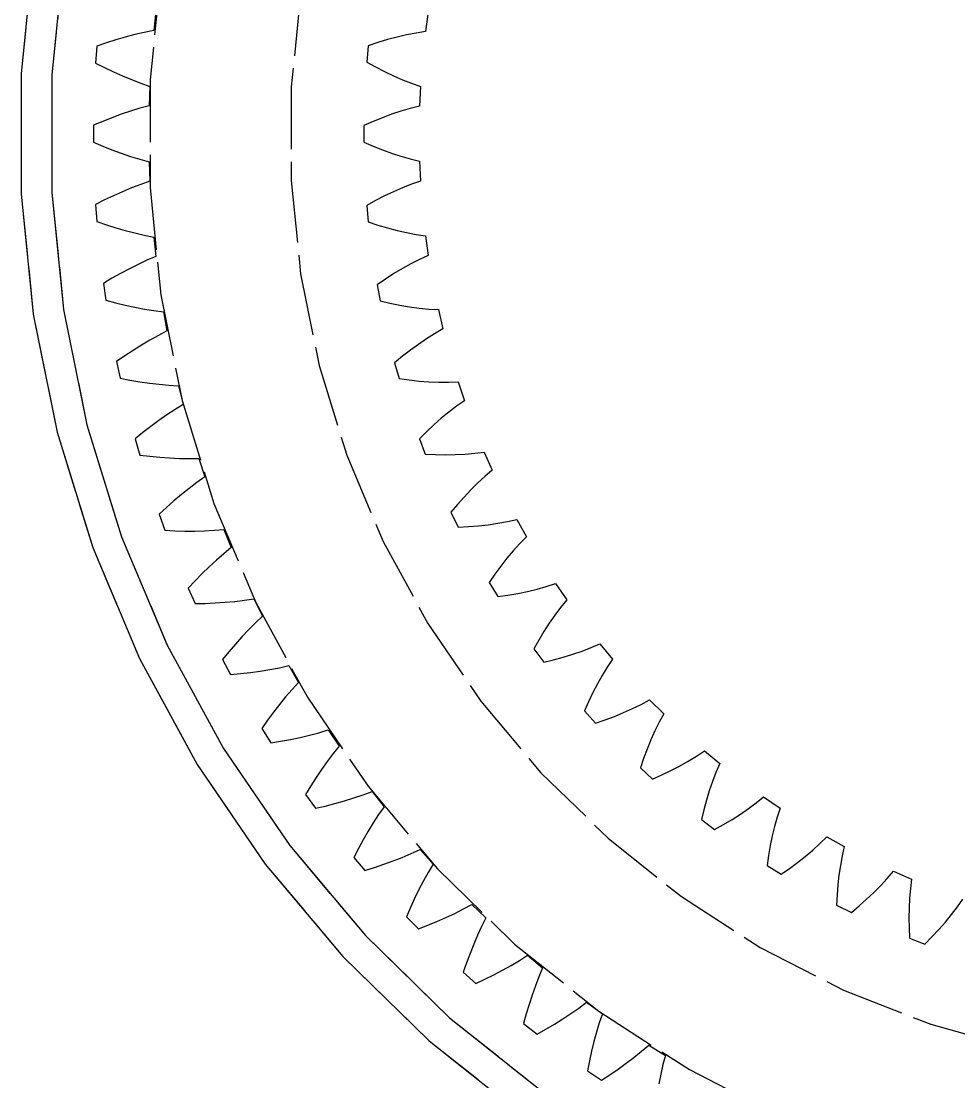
# Model space of a CAD drawing. Header units: millimetres. Extents: x -31 to 125, y -47 to 96.
# Drawn here: x -24.59 to -5.52, y -19.3 to 2.29 of the extents above; entities that cross this region are included whole.
import ezdxf

# ---------------------------------------------------------------- set-up
doc = ezdxf.new("R2010")
doc.units = ezdxf.units.MM
doc.linetypes.add('DASHED', pattern=[1.524, 1.27, -0.254])
doc.layers.add('HIDDEN', color=8, linetype='DASHED')
doc.layers.add('VISIBLE', color=7, linetype='CONTINUOUS')

msp = doc.modelspace()

# ---------------------------------------------------------------- linework, layer by layer
at = {"layer": 'HIDDEN'}
for points in [[(-5.47958, 24.0076), (-7.84273, 23.34271), (-10.12794, 22.44583), (-12.3125, 21.32588), (-14.37469, 19.99397), (-16.29401, 18.46336), (-18.0514, 16.74925), (-19.62939, 14.86868), (-21.01229, 12.84034), (-22.18636, 10.68439), (-23.13993, 8.42225), (-23.86353, 6.0764), (-24.34996, 3.67017), (-24.59439, 1.22745), (-24.59439, -1.22745), (-24.34996, -3.67017), (-23.86353, -6.0764), (-23.13993, -8.42225), (-22.18636, -10.68439), (-21.01229, -12.84034), (-19.62939, -14.86868), (-18.0514, -16.74925), (-16.29401, -18.46336), (-14.37469, -19.99397)], [(-5.3405, 23.39827), (-7.64368, 22.75026), (-9.87089, 21.87614), (-12, 20.78461), (-14.00985, 19.48651), (-15.88046, 17.99475), (-17.59324, 16.32415), (-19.13118, 14.49131), (-20.47898, 12.51444), (-21.62325, 10.41321), (-22.55262, 8.20848), (-23.25785, 5.92218), (-23.73194, 3.57701), (-23.97017, 1.1963), (-23.97017, -1.1963), (-23.73194, -3.57701), (-23.25785, -5.92218), (-22.55262, -8.20848), (-21.62325, -10.41321), (-20.47898, -12.51444), (-19.13118, -14.49131), (-17.59324, -16.32415), (-15.88046, -17.99475), (-14.00985, -19.48651)], [(-21.75428, 3.27893), (-21.97265, 1.09661), (-21.97265, -1.09661), (-21.75428, -3.27893), (-21.3197, -5.42866), (-20.67324, -7.52444), (-19.82132, -9.54544), (-18.7724, -11.47157), (-17.53692, -13.2837), (-16.12714, -14.9638), (-14.55709, -16.49519), (-12.84236, -17.86264), (-11, -19.05256), (-9.04832, -20.05313)], [(-21.75428, 3.27893), (-21.97265, 1.09661), (-21.97265, -1.09661), (-21.75428, -3.27893), (-21.3197, -5.42866), (-20.67324, -7.52444), (-19.82132, -9.54544), (-18.7724, -11.47157), (-17.53692, -13.2837), (-16.12714, -14.9638), (-14.55709, -16.49519), (-12.84236, -17.86264), (-11, -19.05256), (-9.04832, -20.05313)], [(-18.91139, 2.85043), (-19.10123, 0.9533), (-19.10123, -0.9533), (-18.91139, -2.85043), (-18.5336, -4.71924), (-17.97162, -6.54114), (-17.23103, -8.29803), (-16.31919, -9.97245), (-15.24516, -11.54776), (-14.01962, -13.0083), (-12.65474, -14.33957), (-11.1641, -15.52831), (-9.5625, -16.56274), (-7.86587, -17.43255), (-6.09106, -18.12911), (-4.25571, -18.6455)], [(-18.91139, 2.85043), (-19.10123, 0.9533), (-19.10123, -0.9533), (-18.91139, -2.85043), (-18.5336, -4.71924), (-17.97162, -6.54114), (-17.23103, -8.29803), (-16.31919, -9.97245), (-15.24516, -11.54776), (-14.01962, -13.0083), (-12.65474, -14.33957), (-11.1641, -15.52831), (-9.5625, -16.56274), (-7.86587, -17.43255), (-6.09106, -18.12911), (-4.25571, -18.6455)], [(-21.85791, 2.49631), (-21.89928, 2.10275)], [(-21.85791, 2.49631), (-21.89928, 2.10275)], [(-16.31259, 2.47982), (-16.3685, 2.07899)], [(-16.31259, 2.47982), (-16.3685, 2.07899)], [(-22.47647, 1.96847), (-22.66946, 1.91261)], [(-22.47647, 1.96847), (-22.66946, 1.91261)], [(-22.28372, 2.01897), (-22.47647, 1.96847)], [(-22.28372, 2.01897), (-22.47647, 1.96847)], [(-22.0913, 2.06386), (-22.28372, 2.01897)], [(-22.0913, 2.06386), (-22.28372, 2.01897)], [(-21.89928, 2.10275), (-22.0913, 2.06386)], [(-21.89928, 2.10275), (-22.0913, 2.06386)], [(-16.94859, 1.96827), (-17.1432, 1.91656)], [(-16.94859, 1.96827), (-17.1432, 1.91656)], [(-16.75451, 2.01294), (-16.94859, 1.96827)], [(-16.75451, 2.01294), (-16.94859, 1.96827)], [(-16.56109, 2.05009), (-16.75451, 2.01294)], [(-16.56109, 2.05009), (-16.75451, 2.01294)], [(-16.3685, 2.07899), (-16.56109, 2.05009)], [(-16.3685, 2.07899), (-16.56109, 2.05009)], [(-23.05595, 1.78571), (-23.08009, 1.44044)], [(-23.05595, 1.78571), (-23.08009, 1.44044)], [(-22.86264, 1.85163), (-23.05595, 1.78571)], [(-22.86264, 1.85163), (-23.05595, 1.78571)], [(-22.66946, 1.91261), (-22.86264, 1.85163)], [(-22.66946, 1.91261), (-22.86264, 1.85163)], [(-17.53352, 1.79343), (-17.56452, 1.45888)], [(-17.53352, 1.79343), (-17.56452, 1.45888)], [(-17.33821, 1.85819), (-17.53352, 1.79343)], [(-17.33821, 1.85819), (-17.53352, 1.79343)], [(-17.1432, 1.91656), (-17.33821, 1.85819)], [(-17.1432, 1.91656), (-17.33821, 1.85819)], [(-23.08009, 1.44044), (-22.89784, 1.34825)], [(-23.08009, 1.44044), (-22.89784, 1.34825)], [(-22.89784, 1.34825), (-22.71503, 1.26098)], [(-22.89784, 1.34825), (-22.71503, 1.26098)], [(-17.56452, 1.45888), (-17.38444, 1.35934)], [(-17.56452, 1.45888), (-17.38444, 1.35934)], [(-17.38444, 1.35934), (-17.20347, 1.26613)], [(-17.38444, 1.35934), (-17.20347, 1.26613)], [(-22.71503, 1.26098), (-22.53168, 1.17881)], [(-22.71503, 1.26098), (-22.53168, 1.17881)], [(-22.53168, 1.17881), (-22.34785, 1.10197)], [(-22.53168, 1.17881), (-22.34785, 1.10197)], [(-22.34785, 1.10197), (-22.16354, 1.03074)], [(-22.34785, 1.10197), (-22.16354, 1.03074)], [(-17.20347, 1.26613), (-17.02168, 1.17954)], [(-17.20347, 1.26613), (-17.02168, 1.17954)], [(-17.02168, 1.17954), (-16.83911, 1.09996)], [(-17.02168, 1.17954), (-16.83911, 1.09996)], [(-16.83911, 1.09996), (-16.65581, 1.02791)], [(-16.83911, 1.09996), (-16.65581, 1.02791)], [(-22.16354, 1.03074), (-21.9788, 0.9655)], [(-22.16354, 1.03074), (-21.9788, 0.9655)], [(-21.9788, 0.9655), (-21.99261, 0.57001)], [(-21.9788, 0.9655), (-21.99261, 0.57001)], [(-16.65581, 1.02791), (-16.47181, 0.96411)], [(-16.65581, 1.02791), (-16.47181, 0.96411)], [(-16.47181, 0.96411), (-16.4905, 0.55983)], [(-16.47181, 0.96411), (-16.4905, 0.55983)], [(-22.37028, 0.45962), (-22.55903, 0.39579)], [(-22.37028, 0.45962), (-22.55903, 0.39579)], [(-22.18146, 0.51782), (-22.37028, 0.45962)], [(-22.18146, 0.51782), (-22.37028, 0.45962)], [(-21.99261, 0.57001), (-22.18146, 0.51782)], [(-21.99261, 0.57001), (-22.18146, 0.51782)], [(-16.86877, 0.45845), (-17.0579, 0.39605)], [(-16.86877, 0.45845), (-17.0579, 0.39605)], [(-16.6796, 0.51328), (-16.86877, 0.45845)], [(-16.6796, 0.51328), (-16.86877, 0.45845)], [(-16.4905, 0.55983), (-16.6796, 0.51328)], [(-16.4905, 0.55983), (-16.6796, 0.51328)], [(-22.93611, 0.2523), (-23.12435, 0.17306)], [(-22.93611, 0.2523), (-23.12435, 0.17306)], [(-22.74766, 0.32661), (-22.93611, 0.2523)], [(-22.74766, 0.32661), (-22.93611, 0.2523)], [(-22.55903, 0.39579), (-22.74766, 0.32661)], [(-22.55903, 0.39579), (-22.74766, 0.32661)], [(-17.4357, 0.25049), (-17.6242, 0.16799)], [(-17.4357, 0.25049), (-17.6242, 0.16799)], [(-17.24691, 0.32661), (-17.4357, 0.25049)], [(-17.24691, 0.32661), (-17.4357, 0.25049)], [(-17.0579, 0.39605), (-17.24691, 0.32661)], [(-17.0579, 0.39605), (-17.24691, 0.32661)], [(-23.12435, 0.17306), (-23.12435, -0.17306)], [(-23.12435, 0.17306), (-23.12435, -0.17306)], [(-17.6242, 0.16799), (-17.6242, -0.16799)], [(-17.6242, 0.16799), (-17.6242, -0.16799)], [(-23.12435, -0.17306), (-22.93611, -0.2523)], [(-23.12435, -0.17306), (-22.93611, -0.2523)], [(-17.6242, -0.16799), (-17.4357, -0.25049)], [(-17.6242, -0.16799), (-17.4357, -0.25049)], [(-22.93611, -0.2523), (-22.74766, -0.32661)], [(-22.93611, -0.2523), (-22.74766, -0.32661)], [(-22.74766, -0.32661), (-22.55903, -0.39579)], [(-22.74766, -0.32661), (-22.55903, -0.39579)], [(-22.55903, -0.39579), (-22.37028, -0.45962)], [(-22.55903, -0.39579), (-22.37028, -0.45962)], [(-17.4357, -0.25049), (-17.24691, -0.32661)], [(-17.4357, -0.25049), (-17.24691, -0.32661)], [(-17.24691, -0.32661), (-17.0579, -0.39605)], [(-17.24691, -0.32661), (-17.0579, -0.39605)], [(-17.0579, -0.39605), (-16.86877, -0.45845)], [(-17.0579, -0.39605), (-16.86877, -0.45845)], [(-22.37028, -0.45962), (-22.18146, -0.51782)], [(-22.37028, -0.45962), (-22.18146, -0.51782)], [(-22.18146, -0.51782), (-21.99261, -0.57001)], [(-22.18146, -0.51782), (-21.99261, -0.57001)], [(-21.99261, -0.57001), (-21.9788, -0.9655)], [(-21.99261, -0.57001), (-21.9788, -0.9655)], [(-16.86877, -0.45845), (-16.6796, -0.51328)], [(-16.86877, -0.45845), (-16.6796, -0.51328)], [(-16.6796, -0.51328), (-16.4905, -0.55983)], [(-16.6796, -0.51328), (-16.4905, -0.55983)], [(-16.4905, -0.55983), (-16.47181, -0.96411)], [(-16.4905, -0.55983), (-16.47181, -0.96411)], [(-22.16354, -1.03074), (-22.34785, -1.10197)], [(-22.16354, -1.03074), (-22.34785, -1.10197)], [(-21.9788, -0.9655), (-22.16354, -1.03074)], [(-21.9788, -0.9655), (-22.16354, -1.03074)], [(-16.65581, -1.02791), (-16.83911, -1.09996)], [(-16.65581, -1.02791), (-16.83911, -1.09996)], [(-16.47181, -0.96411), (-16.65581, -1.02791)], [(-16.47181, -0.96411), (-16.65581, -1.02791)], [(-22.71503, -1.26098), (-22.89784, -1.34825)], [(-22.71503, -1.26098), (-22.89784, -1.34825)], [(-22.53168, -1.17881), (-22.71503, -1.26098)], [(-22.53168, -1.17881), (-22.71503, -1.26098)], [(-22.34785, -1.10197), (-22.53168, -1.17881)], [(-22.34785, -1.10197), (-22.53168, -1.17881)], [(-17.20347, -1.26613), (-17.38444, -1.35934)], [(-17.20347, -1.26613), (-17.38444, -1.35934)], [(-17.02168, -1.17954), (-17.20347, -1.26613)], [(-17.02168, -1.17954), (-17.20347, -1.26613)], [(-16.83911, -1.09996), (-17.02168, -1.17954)], [(-16.83911, -1.09996), (-17.02168, -1.17954)], [(-22.89784, -1.34825), (-23.08009, -1.44044)], [(-22.89784, -1.34825), (-23.08009, -1.44044)], [(-23.08009, -1.44044), (-23.05595, -1.78571)], [(-23.08009, -1.44044), (-23.05595, -1.78571)], [(-17.38444, -1.35934), (-17.56452, -1.45888)], [(-17.38444, -1.35934), (-17.56452, -1.45888)], [(-17.56452, -1.45888), (-17.53352, -1.79343)], [(-17.56452, -1.45888), (-17.53352, -1.79343)], [(-23.05595, -1.78571), (-22.86264, -1.85163)], [(-23.05595, -1.78571), (-22.86264, -1.85163)], [(-22.86264, -1.85163), (-22.66946, -1.91261)], [(-22.86264, -1.85163), (-22.66946, -1.91261)], [(-22.66946, -1.91261), (-22.47647, -1.96847)], [(-22.66946, -1.91261), (-22.47647, -1.96847)], [(-17.53352, -1.79343), (-17.33821, -1.85819)], [(-17.53352, -1.79343), (-17.33821, -1.85819)], [(-17.33821, -1.85819), (-17.1432, -1.91656)], [(-17.33821, -1.85819), (-17.1432, -1.91656)], [(-17.1432, -1.91656), (-16.94859, -1.96827)], [(-17.1432, -1.91656), (-16.94859, -1.96827)], [(-22.47647, -1.96847), (-22.28372, -2.01897)], [(-22.47647, -1.96847), (-22.28372, -2.01897)], [(-22.28372, -2.01897), (-22.0913, -2.06386)], [(-22.28372, -2.01897), (-22.0913, -2.06386)], [(-22.0913, -2.06386), (-21.89928, -2.10275)], [(-22.0913, -2.06386), (-21.89928, -2.10275)], [(-21.89928, -2.10275), (-21.85791, -2.49631)], [(-21.89928, -2.10275), (-21.85791, -2.49631)], [(-16.94859, -1.96827), (-16.75451, -2.01294)], [(-16.94859, -1.96827), (-16.75451, -2.01294)], [(-16.75451, -2.01294), (-16.56109, -2.05009)], [(-16.75451, -2.01294), (-16.56109, -2.05009)], [(-16.56109, -2.05009), (-16.3685, -2.07899)], [(-16.56109, -2.05009), (-16.3685, -2.07899)], [(-16.3685, -2.07899), (-16.31259, -2.47982)], [(-16.3685, -2.07899), (-16.31259, -2.47982)], [(-22.03765, -2.57428), (-22.21654, -2.65819)], [(-22.03765, -2.57428), (-22.21654, -2.65819)], [(-21.85791, -2.49631), (-22.03765, -2.57428)], [(-21.85791, -2.49631), (-22.03765, -2.57428)], [(-16.48992, -2.56033), (-16.66579, -2.64899)], [(-16.48992, -2.56033), (-16.66579, -2.64899)], [(-16.31259, -2.47982), (-16.48992, -2.56033)], [(-16.31259, -2.47982), (-16.48992, -2.56033)], [(-22.39457, -2.74767), (-22.57173, -2.84243)], [(-22.39457, -2.74767), (-22.57173, -2.84243)], [(-22.21654, -2.65819), (-22.39457, -2.74767)], [(-22.21654, -2.65819), (-22.39457, -2.74767)], [(-16.84023, -2.74507), (-17.01326, -2.84806)], [(-16.84023, -2.74507), (-17.01326, -2.84806)], [(-16.66579, -2.64899), (-16.84023, -2.74507)], [(-16.66579, -2.64899), (-16.84023, -2.74507)], [(-22.74801, -2.94224), (-22.92339, -3.04691)], [(-22.74801, -2.94224), (-22.92339, -3.04691)], [(-22.57173, -2.84243), (-22.74801, -2.94224)], [(-22.57173, -2.84243), (-22.74801, -2.94224)], [(-17.18485, -2.95757), (-17.35498, -3.07331)], [(-17.18485, -2.95757), (-17.35498, -3.07331)], [(-17.01326, -2.84806), (-17.18485, -2.95757)], [(-17.01326, -2.84806), (-17.18485, -2.95757)], [(-22.92339, -3.04691), (-22.87522, -3.38966)], [(-22.92339, -3.04691), (-22.87522, -3.38966)], [(-17.35498, -3.07331), (-17.29325, -3.40357)], [(-17.35498, -3.07331), (-17.29325, -3.40357)], [(-22.87522, -3.38966), (-22.67779, -3.44194)], [(-22.87522, -3.38966), (-22.67779, -3.44194)], [(-22.67779, -3.44194), (-22.48082, -3.48929)], [(-22.67779, -3.44194), (-22.48082, -3.48929)], [(-17.29325, -3.40357), (-17.0928, -3.45003)], [(-17.29325, -3.40357), (-17.0928, -3.45003)], [(-17.0928, -3.45003), (-16.89323, -3.49016)], [(-17.0928, -3.45003), (-16.89323, -3.49016)], [(-22.48082, -3.48929), (-22.2844, -3.53155)], [(-22.48082, -3.48929), (-22.2844, -3.53155)], [(-22.2844, -3.53155), (-22.08861, -3.56849)], [(-22.2844, -3.53155), (-22.08861, -3.56849)], [(-22.08861, -3.56849), (-21.89352, -3.59984)], [(-22.08861, -3.56849), (-21.89352, -3.59984)], [(-21.89352, -3.59984), (-21.69925, -3.62525)], [(-21.89352, -3.59984), (-21.69925, -3.62525)], [(-21.69925, -3.62525), (-21.63054, -4.01496)], [(-21.69925, -3.62525), (-21.63054, -4.01496)], [(-16.89323, -3.49016), (-16.69468, -3.52369)], [(-16.89323, -3.49016), (-16.69468, -3.52369)], [(-16.69468, -3.52369), (-16.49731, -3.55027)], [(-16.69468, -3.52369), (-16.49731, -3.55027)], [(-16.49731, -3.55027), (-16.30129, -3.56941)], [(-16.49731, -3.55027), (-16.30129, -3.56941)], [(-16.30129, -3.56941), (-16.10685, -3.58042)], [(-16.30129, -3.56941), (-16.10685, -3.58042)], [(-16.10685, -3.58042), (-16.01419, -3.97438)], [(-16.10685, -3.58042), (-16.01419, -3.97438)], [(-21.63054, -4.01496), (-21.8044, -4.10528)], [(-21.63054, -4.01496), (-21.8044, -4.10528)], [(-16.18334, -4.07091), (-16.35028, -4.17541)], [(-16.18334, -4.07091), (-16.35028, -4.17541)], [(-16.01419, -3.97438), (-16.18334, -4.07091)], [(-16.01419, -3.97438), (-16.18334, -4.07091)], [(-22.14835, -4.30314), (-22.31847, -4.41003)], [(-22.14835, -4.30314), (-22.31847, -4.41003)], [(-21.977, -4.20146), (-22.14835, -4.30314)], [(-21.977, -4.20146), (-22.14835, -4.30314)], [(-21.8044, -4.10528), (-21.977, -4.20146)], [(-21.8044, -4.10528), (-21.977, -4.20146)], [(-16.51511, -4.28718), (-16.6779, -4.4057)], [(-16.51511, -4.28718), (-16.6779, -4.4057)], [(-16.35028, -4.17541), (-16.51511, -4.28718)], [(-16.35028, -4.17541), (-16.51511, -4.28718)], [(-22.48736, -4.5219), (-22.65501, -4.63855)], [(-22.48736, -4.5219), (-22.65501, -4.63855)], [(-22.31847, -4.41003), (-22.48736, -4.5219)], [(-22.31847, -4.41003), (-22.48736, -4.5219)], [(-16.83865, -4.53058), (-16.99738, -4.66151)], [(-16.83865, -4.53058), (-16.99738, -4.66151)], [(-16.6779, -4.4057), (-16.83865, -4.53058)], [(-16.6779, -4.4057), (-16.83865, -4.53058)], [(-22.65501, -4.63855), (-22.58305, -4.9771)], [(-22.65501, -4.63855), (-22.58305, -4.9771)], [(-16.99738, -4.66151), (-16.90543, -4.98467)], [(-16.99738, -4.66151), (-16.90543, -4.98467)], [(-22.58305, -4.9771), (-22.38245, -5.01547)], [(-22.58305, -4.9771), (-22.38245, -5.01547)], [(-22.38245, -5.01547), (-22.18266, -5.04897)], [(-22.38245, -5.01547), (-22.18266, -5.04897)], [(-22.18266, -5.04897), (-21.98377, -5.07743)], [(-22.18266, -5.04897), (-21.98377, -5.07743)], [(-21.98377, -5.07743), (-21.78587, -5.10062)], [(-21.98377, -5.07743), (-21.78587, -5.10062)], [(-21.78587, -5.10062), (-21.58908, -5.11829)], [(-21.78587, -5.10062), (-21.58908, -5.11829)], [(-21.58908, -5.11829), (-21.39351, -5.13008)], [(-21.58908, -5.11829), (-21.39351, -5.13008)], [(-21.39351, -5.13008), (-21.29777, -5.51405)], [(-21.39351, -5.13008), (-21.29777, -5.51405)], [(-16.90543, -4.98467), (-16.70155, -5.01244)], [(-16.90543, -4.98467), (-16.70155, -5.01244)], [(-16.70155, -5.01244), (-16.49914, -5.03398)], [(-16.70155, -5.01244), (-16.49914, -5.03398)], [(-16.49914, -5.03398), (-16.29834, -5.04905)], [(-16.49914, -5.03398), (-16.29834, -5.04905)], [(-16.29834, -5.04905), (-16.09936, -5.0573)], [(-16.29834, -5.04905), (-16.09936, -5.0573)], [(-16.09936, -5.0573), (-15.90241, -5.05827)], [(-16.09936, -5.0573), (-15.90241, -5.05827)], [(-15.90241, -5.05827), (-15.70778, -5.0513)], [(-15.90241, -5.05827), (-15.70778, -5.0513)], [(-15.70778, -5.0513), (-15.57917, -5.43503)], [(-15.70778, -5.0513), (-15.57917, -5.43503)], [(-21.29777, -5.51405), (-21.46491, -5.61628)], [(-21.29777, -5.51405), (-21.46491, -5.61628)], [(-15.73869, -5.54675), (-15.89527, -5.66622)], [(-15.73869, -5.54675), (-15.89527, -5.66622)], [(-15.57917, -5.43503), (-15.73869, -5.54675)], [(-15.57917, -5.43503), (-15.73869, -5.54675)], [(-21.63038, -5.72427), (-21.79422, -5.83765)], [(-21.63038, -5.72427), (-21.79422, -5.83765)], [(-21.46491, -5.61628), (-21.63038, -5.72427)], [(-21.46491, -5.61628), (-21.63038, -5.72427)], [(-16.04909, -5.79272), (-16.20025, -5.92575)], [(-16.04909, -5.79272), (-16.20025, -5.92575)], [(-15.89527, -5.66622), (-16.04909, -5.79272)], [(-15.89527, -5.66622), (-16.04909, -5.79272)], [(-21.95648, -5.95615), (-22.11715, -6.07952)], [(-21.95648, -5.95615), (-22.11715, -6.07952)], [(-21.79422, -5.83765), (-21.95648, -5.95615)], [(-21.79422, -5.83765), (-21.95648, -5.95615)], [(-16.20025, -5.92575), (-16.3488, -6.06492)], [(-16.20025, -5.92575), (-16.3488, -6.06492)], [(-22.11715, -6.07952), (-22.27626, -6.20758)], [(-22.11715, -6.07952), (-22.27626, -6.20758)], [(-22.27626, -6.20758), (-22.18085, -6.54029)], [(-22.27626, -6.20758), (-22.18085, -6.54029)], [(-16.3488, -6.06492), (-16.49476, -6.20995)], [(-16.3488, -6.06492), (-16.49476, -6.20995)], [(-16.49476, -6.20995), (-16.37339, -6.52324)], [(-16.49476, -6.20995), (-16.37339, -6.52324)], [(-22.18085, -6.54029), (-21.97806, -6.56458)], [(-22.18085, -6.54029), (-21.97806, -6.56458)], [(-21.97806, -6.56458), (-21.77642, -6.58406)], [(-21.97806, -6.56458), (-21.77642, -6.58406)], [(-21.77642, -6.58406), (-21.57604, -6.59857)], [(-21.77642, -6.58406), (-21.57604, -6.59857)], [(-21.57604, -6.59857), (-21.377, -6.6079)], [(-21.57604, -6.59857), (-21.377, -6.6079)], [(-21.377, -6.6079), (-21.17945, -6.6118)], [(-21.377, -6.6079), (-21.17945, -6.6118)], [(-21.17945, -6.6118), (-20.98354, -6.60992)], [(-21.17945, -6.6118), (-20.98354, -6.60992)], [(-20.98354, -6.60992), (-20.86125, -6.98628)], [(-20.98354, -6.60992), (-20.86125, -6.98628)], [(-16.37339, -6.52324), (-16.16782, -6.53208)], [(-16.37339, -6.52324), (-16.16782, -6.53208)], [(-16.16782, -6.53208), (-15.96428, -6.53486)], [(-16.16782, -6.53208), (-15.96428, -6.53486)], [(-15.96428, -6.53486), (-15.76295, -6.53134)], [(-15.96428, -6.53486), (-15.76295, -6.53134)], [(-15.76295, -6.53134), (-15.56405, -6.52119)], [(-15.76295, -6.53134), (-15.56405, -6.52119)], [(-15.56405, -6.52119), (-15.36785, -6.50399)], [(-15.56405, -6.52119), (-15.36785, -6.50399)], [(-15.36785, -6.50399), (-15.1747, -6.47908)], [(-15.36785, -6.50399), (-15.1747, -6.47908)], [(-15.1747, -6.47908), (-15.01123, -6.84931)], [(-15.1747, -6.47908), (-15.01123, -6.84931)], [(-15.01123, -6.84931), (-15.15976, -6.97527)], [(-15.01123, -6.84931), (-15.15976, -6.97527)], [(-21.02086, -7.09992), (-21.17839, -7.21918)], [(-21.02086, -7.09992), (-21.17839, -7.21918)], [(-20.86125, -6.98628), (-21.02086, -7.09992)], [(-20.86125, -6.98628), (-21.02086, -7.09992)], [(-15.30465, -7.10867), (-15.44615, -7.24883)], [(-15.30465, -7.10867), (-15.44615, -7.24883)], [(-15.15976, -6.97527), (-15.30465, -7.10867)], [(-15.15976, -6.97527), (-15.30465, -7.10867)], [(-21.17839, -7.21918), (-21.33392, -7.34372)], [(-21.17839, -7.21918), (-21.33392, -7.34372)], [(-15.44615, -7.24883), (-15.58438, -7.39524)], [(-15.44615, -7.24883), (-15.58438, -7.39524)], [(-21.48751, -7.47324), (-21.63919, -7.60753)], [(-21.48751, -7.47324), (-21.63919, -7.60753)], [(-21.33392, -7.34372), (-21.48751, -7.47324)], [(-21.33392, -7.34372), (-21.48751, -7.47324)], [(-15.71945, -7.54753), (-15.85142, -7.7054)], [(-15.71945, -7.54753), (-15.85142, -7.7054)], [(-15.58438, -7.39524), (-15.71945, -7.54753)], [(-15.58438, -7.39524), (-15.71945, -7.54753)], [(-21.63919, -7.60753), (-21.78897, -7.74637)], [(-21.63919, -7.60753), (-21.78897, -7.74637)], [(-21.78897, -7.74637), (-21.67059, -8.07161)], [(-21.78897, -7.74637), (-21.67059, -8.07161)], [(-15.85142, -7.7054), (-15.70166, -8.00616)], [(-15.85142, -7.7054), (-15.70166, -8.00616)], [(-15.49615, -7.99599), (-15.29322, -7.97998)], [(-15.49615, -7.99599), (-15.29322, -7.97998)], [(-15.29322, -7.97998), (-15.09307, -7.9579)], [(-15.29322, -7.97998), (-15.09307, -7.9579)], [(-15.09307, -7.9579), (-14.89596, -7.92944)], [(-15.09307, -7.9579), (-14.89596, -7.92944)], [(-14.89596, -7.92944), (-14.70218, -7.89421)], [(-14.89596, -7.92944), (-14.70218, -7.89421)], [(-14.70218, -7.89421), (-14.51215, -7.85159)], [(-14.70218, -7.89421), (-14.51215, -7.85159)], [(-14.51215, -7.85159), (-14.31522, -8.20515)], [(-14.51215, -7.85159), (-14.31522, -8.20515)], [(-21.67059, -8.07161), (-21.4666, -8.0817)], [(-21.67059, -8.07161), (-21.4666, -8.0817)], [(-21.4666, -8.0817), (-21.2641, -8.08707)], [(-21.4666, -8.0817), (-21.2641, -8.08707)], [(-21.2641, -8.08707), (-21.06318, -8.08756)], [(-21.2641, -8.08707), (-21.06318, -8.08756)], [(-21.06318, -8.08756), (-20.86399, -8.08299)], [(-21.06318, -8.08756), (-20.86399, -8.08299)], [(-20.86399, -8.08299), (-20.66665, -8.07309)], [(-20.86399, -8.08299), (-20.66665, -8.07309)], [(-20.66665, -8.07309), (-20.47134, -8.05755)], [(-20.66665, -8.07309), (-20.47134, -8.05755)], [(-20.47134, -8.05755), (-20.3231, -8.42447)], [(-20.47134, -8.05755), (-20.3231, -8.42447)], [(-15.70166, -8.00616), (-15.49615, -7.99599)], [(-15.70166, -8.00616), (-15.49615, -7.99599)], [(-14.45149, -8.34428), (-14.58346, -8.49049)], [(-14.45149, -8.34428), (-14.58346, -8.49049)], [(-14.31522, -8.20515), (-14.45149, -8.34428)], [(-14.31522, -8.20515), (-14.45149, -8.34428)], [(-20.47438, -8.54896), (-20.62321, -8.67893)], [(-20.47438, -8.54896), (-20.62321, -8.67893)], [(-20.3231, -8.42447), (-20.47438, -8.54896)], [(-20.3231, -8.42447), (-20.47438, -8.54896)], [(-14.58346, -8.49049), (-14.71142, -8.6431)], [(-14.58346, -8.49049), (-14.71142, -8.6431)], [(-20.76968, -8.81401), (-20.91386, -8.95393)], [(-20.76968, -8.81401), (-20.91386, -8.95393)], [(-20.62321, -8.67893), (-20.76968, -8.81401)], [(-20.62321, -8.67893), (-20.76968, -8.81401)], [(-14.83555, -8.80164), (-14.956, -8.96574)], [(-14.83555, -8.80164), (-14.956, -8.96574)], [(-14.71142, -8.6431), (-14.83555, -8.80164)], [(-14.71142, -8.6431), (-14.83555, -8.80164)], [(-20.91386, -8.95393), (-21.0558, -9.09847)], [(-20.91386, -8.95393), (-21.0558, -9.09847)], [(-14.956, -8.96574), (-15.07283, -9.13511)], [(-14.956, -8.96574), (-15.07283, -9.13511)], [(-21.0558, -9.09847), (-21.19554, -9.24743)], [(-21.0558, -9.09847), (-21.19554, -9.24743)], [(-21.19554, -9.24743), (-21.05476, -9.56362)], [(-21.19554, -9.24743), (-21.05476, -9.56362)], [(-15.07283, -9.13511), (-14.89596, -9.42078)], [(-15.07283, -9.13511), (-14.89596, -9.42078)], [(-14.29443, -9.31656), (-14.10078, -9.27004)], [(-14.29443, -9.31656), (-14.10078, -9.27004)], [(-14.10078, -9.27004), (-13.91108, -9.21708)], [(-14.10078, -9.27004), (-13.91108, -9.21708)], [(-13.91108, -9.21708), (-13.72579, -9.15711)], [(-13.91108, -9.21708), (-13.72579, -9.15711)], [(-13.72579, -9.15711), (-13.49708, -9.49099)], [(-13.72579, -9.15711), (-13.49708, -9.49099)], [(-20.24932, -9.5187), (-20.05315, -9.49506)], [(-20.24932, -9.5187), (-20.05315, -9.49506)], [(-20.05315, -9.49506), (-19.85941, -9.46594)], [(-20.05315, -9.49506), (-19.85941, -9.46594)], [(-19.85941, -9.46594), (-19.68593, -9.82161)], [(-19.85941, -9.46594), (-19.68593, -9.82161)], [(-14.89596, -9.42078), (-14.69226, -9.39169)], [(-14.89596, -9.42078), (-14.69226, -9.39169)], [(-14.69226, -9.39169), (-14.49168, -9.35702)], [(-14.69226, -9.39169), (-14.49168, -9.35702)], [(-14.49168, -9.35702), (-14.29443, -9.31656)], [(-14.49168, -9.35702), (-14.29443, -9.31656)], [(-13.49708, -9.49099), (-13.61993, -9.6421)], [(-13.49708, -9.49099), (-13.61993, -9.6421)], [(-21.05476, -9.56362), (-20.85056, -9.55945)], [(-21.05476, -9.56362), (-20.85056, -9.55945)], [(-20.85056, -9.55945), (-20.64817, -9.55068)], [(-20.85056, -9.55945), (-20.64817, -9.55068)], [(-20.64817, -9.55068), (-20.44772, -9.53716)], [(-20.64817, -9.55068), (-20.44772, -9.53716)], [(-20.44772, -9.53716), (-20.24932, -9.5187)], [(-20.44772, -9.53716), (-20.24932, -9.5187)], [(-13.61993, -9.6421), (-13.73785, -9.79986)], [(-13.61993, -9.6421), (-13.73785, -9.79986)], [(-19.68593, -9.82161), (-19.82816, -9.95636)], [(-19.68593, -9.82161), (-19.82816, -9.95636)], [(-13.73785, -9.79986), (-13.85118, -9.96362)], [(-13.73785, -9.79986), (-13.85118, -9.96362)], [(-19.96756, -10.09639), (-20.10425, -10.24136)], [(-19.96756, -10.09639), (-20.10425, -10.24136)], [(-19.82816, -9.95636), (-19.96756, -10.09639)], [(-19.82816, -9.95636), (-19.96756, -10.09639)], [(-13.96016, -10.13294), (-14.06495, -10.30746)], [(-13.96016, -10.13294), (-14.06495, -10.30746)], [(-13.85118, -9.96362), (-13.96016, -10.13294)], [(-13.85118, -9.96362), (-13.96016, -10.13294)], [(-20.10425, -10.24136), (-20.23832, -10.391)], [(-20.10425, -10.24136), (-20.23832, -10.391)], [(-14.06495, -10.30746), (-14.16565, -10.48689)], [(-14.06495, -10.30746), (-14.16565, -10.48689)], [(-20.36983, -10.54508), (-20.49884, -10.70343)], [(-20.36983, -10.54508), (-20.49884, -10.70343)], [(-20.23832, -10.391), (-20.36983, -10.54508)], [(-20.23832, -10.391), (-20.36983, -10.54508)], [(-14.16565, -10.48689), (-13.96318, -10.75501)], [(-14.16565, -10.48689), (-13.96318, -10.75501)], [(-13.37382, -10.59574), (-13.18529, -10.53155)], [(-13.37382, -10.59574), (-13.18529, -10.53155)], [(-13.18529, -10.53155), (-13.00129, -10.46131)], [(-13.18529, -10.53155), (-13.00129, -10.46131)], [(-13.00129, -10.46131), (-12.82233, -10.3845)], [(-13.00129, -10.46131), (-12.82233, -10.3845)], [(-12.82233, -10.3845), (-12.56378, -10.69586)], [(-12.82233, -10.3845), (-12.56378, -10.69586)], [(-20.49884, -10.70343), (-20.33635, -11.00903)], [(-20.49884, -10.70343), (-20.33635, -11.00903)], [(-13.96318, -10.75501), (-13.76303, -10.70725)], [(-13.96318, -10.75501), (-13.76303, -10.70725)], [(-13.76303, -10.70725), (-13.5665, -10.65423)], [(-13.76303, -10.70725), (-13.5665, -10.65423)], [(-13.5665, -10.65423), (-13.37382, -10.59574)], [(-13.5665, -10.65423), (-13.37382, -10.59574)], [(-12.56378, -10.69586), (-12.67217, -10.85766)], [(-12.56378, -10.69586), (-12.67217, -10.85766)], [(-20.33635, -11.00903), (-20.13294, -10.99062)], [(-20.33635, -11.00903), (-20.13294, -10.99062)], [(-20.13294, -10.99062), (-19.93165, -10.96776)], [(-20.13294, -10.99062), (-19.93165, -10.96776)], [(-19.93165, -10.96776), (-19.73263, -10.94028)], [(-19.93165, -10.96776), (-19.73263, -10.94028)], [(-19.73263, -10.94028), (-19.536, -10.90803)], [(-19.73263, -10.94028), (-19.536, -10.90803)], [(-19.536, -10.90803), (-19.34196, -10.87077)], [(-19.536, -10.90803), (-19.34196, -10.87077)], [(-19.34196, -10.87077), (-19.15072, -10.8282)], [(-19.34196, -10.87077), (-19.15072, -10.8282)], [(-19.15072, -10.8282), (-18.95286, -11.17091)], [(-19.15072, -10.8282), (-18.95286, -11.17091)], [(-12.67217, -10.85766), (-12.77503, -11.02562)], [(-12.67217, -10.85766), (-12.77503, -11.02562)], [(-18.95286, -11.17091), (-19.08534, -11.31525)], [(-18.95286, -11.17091), (-19.08534, -11.31525)], [(-12.87276, -11.19915), (-12.96565, -11.3778)], [(-12.87276, -11.19915), (-12.96565, -11.3778)], [(-12.77503, -11.02562), (-12.87276, -11.19915)], [(-12.77503, -11.02562), (-12.87276, -11.19915)], [(-19.08534, -11.31525), (-19.21463, -11.46466)], [(-19.08534, -11.31525), (-19.21463, -11.46466)], [(-12.96565, -11.3778), (-13.05389, -11.56124)], [(-12.96565, -11.3778), (-13.05389, -11.56124)], [(-19.34088, -11.61881), (-19.46418, -11.77744)], [(-19.34088, -11.61881), (-19.46418, -11.77744)], [(-19.21463, -11.46466), (-19.34088, -11.61881)], [(-19.21463, -11.46466), (-19.34088, -11.61881)], [(-13.05389, -11.56124), (-13.13762, -11.7492)], [(-13.05389, -11.56124), (-13.13762, -11.7492)], [(-12.15732, -11.70321), (-11.98058, -11.61629)], [(-12.15732, -11.70321), (-11.98058, -11.61629)], [(-11.98058, -11.61629), (-11.80947, -11.5233)], [(-11.98058, -11.61629), (-11.80947, -11.5233)], [(-11.80947, -11.5233), (-11.5233, -11.80947)], [(-11.80947, -11.5233), (-11.5233, -11.80947)], [(-19.46418, -11.77744), (-19.58463, -11.94032)], [(-19.46418, -11.77744), (-19.58463, -11.94032)], [(-13.13762, -11.7492), (-12.91126, -11.99749)], [(-13.13762, -11.7492), (-12.91126, -11.99749)], [(-12.71638, -11.93147), (-12.52558, -11.86054)], [(-12.71638, -11.93147), (-12.52558, -11.86054)], [(-12.52558, -11.86054), (-12.33912, -11.78452)], [(-12.52558, -11.86054), (-12.33912, -11.78452)], [(-12.33912, -11.78452), (-12.15732, -11.70321)], [(-12.33912, -11.78452), (-12.15732, -11.70321)], [(-11.5233, -11.80947), (-11.61629, -11.98058)], [(-11.5233, -11.80947), (-11.61629, -11.98058)], [(-19.58463, -11.94032), (-19.70227, -12.10728)], [(-19.58463, -11.94032), (-19.70227, -12.10728)], [(-12.91126, -11.99749), (-12.71638, -11.93147)], [(-12.91126, -11.99749), (-12.71638, -11.93147)], [(-11.61629, -11.98058), (-11.70321, -12.15732)], [(-11.61629, -11.98058), (-11.70321, -12.15732)], [(-19.70227, -12.10728), (-19.51886, -12.4008)], [(-19.70227, -12.10728), (-19.51886, -12.4008)], [(-19.11803, -12.3314), (-18.9214, -12.29011)], [(-19.11803, -12.3314), (-18.9214, -12.29011)], [(-18.9214, -12.29011), (-18.72751, -12.24422)], [(-18.9214, -12.29011), (-18.72751, -12.24422)], [(-18.72751, -12.24422), (-18.53654, -12.19352)], [(-18.72751, -12.24422), (-18.53654, -12.19352)], [(-18.53654, -12.19352), (-18.34873, -12.13771)], [(-18.53654, -12.19352), (-18.34873, -12.13771)], [(-18.34873, -12.13771), (-18.12744, -12.46578)], [(-18.34873, -12.13771), (-18.12744, -12.46578)], [(-11.70321, -12.15732), (-11.78452, -12.33912)], [(-11.70321, -12.15732), (-11.78452, -12.33912)], [(-19.51886, -12.4008), (-19.31723, -12.36825)], [(-19.51886, -12.4008), (-19.31723, -12.36825)], [(-19.31723, -12.36825), (-19.11803, -12.3314)], [(-19.31723, -12.36825), (-19.11803, -12.3314)], [(-18.12744, -12.46578), (-18.24954, -12.61901)], [(-18.12744, -12.46578), (-18.24954, -12.61901)], [(-11.78452, -12.33912), (-11.86054, -12.52558)], [(-11.78452, -12.33912), (-11.86054, -12.52558)], [(-18.24954, -12.61901), (-18.36809, -12.77708)], [(-18.24954, -12.61901), (-18.36809, -12.77708)], [(-11.93147, -12.71638), (-11.99749, -12.91126)], [(-11.93147, -12.71638), (-11.99749, -12.91126)], [(-11.86054, -12.52558), (-11.93147, -12.71638)], [(-11.86054, -12.52558), (-11.93147, -12.71638)], [(-11.02562, -12.77503), (-10.85766, -12.67217)], [(-11.02562, -12.77503), (-10.85766, -12.67217)], [(-10.85766, -12.67217), (-10.69586, -12.56378)], [(-10.85766, -12.67217), (-10.69586, -12.56378)], [(-10.69586, -12.56378), (-10.3845, -12.82233)], [(-10.69586, -12.56378), (-10.3845, -12.82233)], [(-18.48328, -12.93966), (-18.59522, -13.1065)], [(-18.48328, -12.93966), (-18.59522, -13.1065)], [(-18.36809, -12.77708), (-18.48328, -12.93966)], [(-18.36809, -12.77708), (-18.48328, -12.93966)], [(-11.99749, -12.91126), (-11.7492, -13.13762)], [(-11.99749, -12.91126), (-11.7492, -13.13762)], [(-11.3778, -12.96565), (-11.19915, -12.87276)], [(-11.3778, -12.96565), (-11.19915, -12.87276)], [(-11.19915, -12.87276), (-11.02562, -12.77503)], [(-11.19915, -12.87276), (-11.02562, -12.77503)], [(-10.3845, -12.82233), (-10.46131, -13.00129)], [(-10.3845, -12.82233), (-10.46131, -13.00129)], [(-18.59522, -13.1065), (-18.704, -13.27739)], [(-18.59522, -13.1065), (-18.704, -13.27739)], [(-11.7492, -13.13762), (-11.56124, -13.05389)], [(-11.7492, -13.13762), (-11.56124, -13.05389)], [(-11.56124, -13.05389), (-11.3778, -12.96565)], [(-11.56124, -13.05389), (-11.3778, -12.96565)], [(-10.46131, -13.00129), (-10.53155, -13.18529)], [(-10.46131, -13.00129), (-10.53155, -13.18529)], [(-18.704, -13.27739), (-18.80971, -13.45215)], [(-18.704, -13.27739), (-18.80971, -13.45215)], [(-10.59574, -13.37382), (-10.65423, -13.5665)], [(-10.59574, -13.37382), (-10.65423, -13.5665)], [(-10.53155, -13.18529), (-10.59574, -13.37382)], [(-10.53155, -13.18529), (-10.59574, -13.37382)], [(-18.80971, -13.45215), (-18.60627, -13.73216)], [(-18.80971, -13.45215), (-18.60627, -13.73216)], [(-18.21126, -13.63497), (-18.018, -13.58007)], [(-18.21126, -13.63497), (-18.018, -13.58007)], [(-18.018, -13.58007), (-17.82778, -13.52076)], [(-18.018, -13.58007), (-17.82778, -13.52076)], [(-17.82778, -13.52076), (-17.64081, -13.45686)], [(-17.82778, -13.52076), (-17.64081, -13.45686)], [(-17.64081, -13.45686), (-17.45735, -13.38809)], [(-17.64081, -13.45686), (-17.45735, -13.38809)], [(-17.45735, -13.38809), (-17.21372, -13.69992)], [(-17.45735, -13.38809), (-17.21372, -13.69992)], [(-10.65423, -13.5665), (-10.70725, -13.76303)], [(-10.65423, -13.5665), (-10.70725, -13.76303)], [(-9.6421, -13.61993), (-9.49099, -13.49708)], [(-9.6421, -13.61993), (-9.49099, -13.49708)], [(-9.49099, -13.49708), (-9.15711, -13.72579)], [(-9.49099, -13.49708), (-9.15711, -13.72579)], [(-18.60627, -13.73216), (-18.40741, -13.68563)], [(-18.60627, -13.73216), (-18.40741, -13.68563)], [(-18.40741, -13.68563), (-18.21126, -13.63497)], [(-18.40741, -13.68563), (-18.21126, -13.63497)], [(-17.21372, -13.69992), (-17.32483, -13.86129)], [(-17.21372, -13.69992), (-17.32483, -13.86129)], [(-10.70725, -13.76303), (-10.75501, -13.96318)], [(-10.70725, -13.76303), (-10.75501, -13.96318)], [(-9.96362, -13.85118), (-9.79986, -13.73785)], [(-9.96362, -13.85118), (-9.79986, -13.73785)], [(-9.79986, -13.73785), (-9.6421, -13.61993)], [(-9.79986, -13.73785), (-9.6421, -13.61993)], [(-9.15711, -13.72579), (-9.21708, -13.91108)], [(-9.15711, -13.72579), (-9.21708, -13.91108)], [(-17.43207, -14.02725), (-17.53563, -14.19747)], [(-17.43207, -14.02725), (-17.53563, -14.19747)], [(-17.32483, -13.86129), (-17.43207, -14.02725)], [(-17.32483, -13.86129), (-17.43207, -14.02725)], [(-10.75501, -13.96318), (-10.48689, -14.16565)], [(-10.75501, -13.96318), (-10.48689, -14.16565)], [(-10.30746, -14.06495), (-10.13294, -13.96016)], [(-10.30746, -14.06495), (-10.13294, -13.96016)], [(-10.13294, -13.96016), (-9.96362, -13.85118)], [(-10.13294, -13.96016), (-9.96362, -13.85118)], [(-9.21708, -13.91108), (-9.27004, -14.10078)], [(-9.21708, -13.91108), (-9.27004, -14.10078)], [(-17.53563, -14.19747), (-17.63566, -14.37171)], [(-17.53563, -14.19747), (-17.63566, -14.37171)], [(-10.48689, -14.16565), (-10.30746, -14.06495)], [(-10.48689, -14.16565), (-10.30746, -14.06495)], [(-9.27004, -14.10078), (-9.31656, -14.29443)], [(-9.27004, -14.10078), (-9.31656, -14.29443)], [(-17.63566, -14.37171), (-17.73226, -14.54977)], [(-17.63566, -14.37171), (-17.73226, -14.54977)], [(-9.31656, -14.29443), (-9.35702, -14.49168)], [(-9.31656, -14.29443), (-9.35702, -14.49168)], [(-8.49049, -14.58346), (-8.34428, -14.45149)], [(-8.49049, -14.58346), (-8.34428, -14.45149)], [(-8.34428, -14.45149), (-8.20515, -14.31522)], [(-8.34428, -14.45149), (-8.20515, -14.31522)], [(-8.20515, -14.31522), (-7.85159, -14.51215)], [(-8.20515, -14.31522), (-7.85159, -14.51215)], [(-17.73226, -14.54977), (-17.82552, -14.73148)], [(-17.73226, -14.54977), (-17.82552, -14.73148)], [(-16.84119, -14.73143), (-16.65913, -14.65464)], [(-16.84119, -14.73143), (-16.65913, -14.65464)], [(-16.65913, -14.65464), (-16.48092, -14.57324)], [(-16.65913, -14.65464), (-16.48092, -14.57324)], [(-16.48092, -14.57324), (-16.21613, -14.86732)], [(-16.48092, -14.57324), (-16.21613, -14.86732)], [(-9.35702, -14.49168), (-9.39169, -14.69226)], [(-9.35702, -14.49168), (-9.39169, -14.69226)], [(-8.6431, -14.71142), (-8.49049, -14.58346)], [(-8.6431, -14.71142), (-8.49049, -14.58346)], [(-7.85159, -14.51215), (-7.89421, -14.70218)], [(-7.85159, -14.51215), (-7.89421, -14.70218)], [(-17.82552, -14.73148), (-17.60304, -14.99662)], [(-17.82552, -14.73148), (-17.60304, -14.99662)], [(-17.4079, -14.93632), (-17.21578, -14.87211)], [(-17.4079, -14.93632), (-17.21578, -14.87211)], [(-17.21578, -14.87211), (-17.02681, -14.80386)], [(-17.21578, -14.87211), (-17.02681, -14.80386)], [(-17.02681, -14.80386), (-16.84119, -14.73143)], [(-17.02681, -14.80386), (-16.84119, -14.73143)], [(-16.21613, -14.86732), (-16.31571, -15.03605)], [(-16.21613, -14.86732), (-16.31571, -15.03605)], [(-9.39169, -14.69226), (-9.42078, -14.89596)], [(-9.39169, -14.69226), (-9.42078, -14.89596)], [(-9.42078, -14.89596), (-9.13511, -15.07283)], [(-9.42078, -14.89596), (-9.13511, -15.07283)], [(-8.96574, -14.956), (-8.80164, -14.83555)], [(-8.96574, -14.956), (-8.80164, -14.83555)], [(-8.80164, -14.83555), (-8.6431, -14.71142)], [(-8.80164, -14.83555), (-8.6431, -14.71142)], [(-7.92944, -14.89596), (-7.9579, -15.09307)], [(-7.92944, -14.89596), (-7.9579, -15.09307)], [(-7.89421, -14.70218), (-7.92944, -14.89596)], [(-7.89421, -14.70218), (-7.92944, -14.89596)], [(-17.60304, -14.99662), (-17.4079, -14.93632)], [(-17.60304, -14.99662), (-17.4079, -14.93632)], [(-16.31571, -15.03605), (-16.41111, -15.20908)], [(-16.31571, -15.03605), (-16.41111, -15.20908)], [(-9.13511, -15.07283), (-8.96574, -14.956)], [(-9.13511, -15.07283), (-8.96574, -14.956)], [(-7.9579, -15.09307), (-7.97998, -15.29322)], [(-7.9579, -15.09307), (-7.97998, -15.29322)], [(-6.97527, -15.15976), (-6.84931, -15.01123)], [(-6.97527, -15.15976), (-6.84931, -15.01123)], [(-6.84931, -15.01123), (-6.47908, -15.1747)], [(-6.84931, -15.01123), (-6.47908, -15.1747)], [(-16.41111, -15.20908), (-16.50255, -15.38611)], [(-16.41111, -15.20908), (-16.50255, -15.38611)], [(-7.97998, -15.29322), (-7.99599, -15.49615)], [(-7.97998, -15.29322), (-7.99599, -15.49615)], [(-7.24883, -15.44615), (-7.10867, -15.30465)], [(-7.24883, -15.44615), (-7.10867, -15.30465)], [(-7.10867, -15.30465), (-6.97527, -15.15976)], [(-7.10867, -15.30465), (-6.97527, -15.15976)], [(-6.47908, -15.1747), (-6.50399, -15.36785)], [(-6.47908, -15.1747), (-6.50399, -15.36785)], [(-16.50255, -15.38611), (-16.59018, -15.56691)], [(-16.50255, -15.38611), (-16.59018, -15.56691)], [(-7.99599, -15.49615), (-8.00616, -15.70166)], [(-7.99599, -15.49615), (-8.00616, -15.70166)], [(-7.39524, -15.58438), (-7.24883, -15.44615)], [(-7.39524, -15.58438), (-7.24883, -15.44615)], [(-6.50399, -15.36785), (-6.52119, -15.56405)], [(-6.50399, -15.36785), (-6.52119, -15.56405)], [(-16.67412, -15.75127), (-16.75448, -15.93904)], [(-16.67412, -15.75127), (-16.75448, -15.93904)], [(-16.59018, -15.56691), (-16.67412, -15.75127)], [(-16.59018, -15.56691), (-16.67412, -15.75127)], [(-15.5963, -15.78102), (-15.4242, -15.68739)], [(-15.5963, -15.78102), (-15.4242, -15.68739)], [(-15.4242, -15.68739), (-15.13953, -15.96228)], [(-15.4242, -15.68739), (-15.13953, -15.96228)], [(-8.00616, -15.70166), (-7.7054, -15.85142)], [(-8.00616, -15.70166), (-7.7054, -15.85142)], [(-7.7054, -15.85142), (-7.54753, -15.71945)], [(-7.7054, -15.85142), (-7.54753, -15.71945)], [(-7.54753, -15.71945), (-7.39524, -15.58438)], [(-7.54753, -15.71945), (-7.39524, -15.58438)], [(-6.52119, -15.56405), (-6.53134, -15.76295)], [(-6.52119, -15.56405), (-6.53134, -15.76295)], [(-5.66622, -15.89527), (-5.54675, -15.73869)], [(-5.66622, -15.89527), (-5.54675, -15.73869)], [(-5.54675, -15.73869), (-5.43503, -15.57917)], [(-5.54675, -15.73869), (-5.43503, -15.57917)], [(-16.75448, -15.93904), (-16.51405, -16.18801)], [(-16.75448, -15.93904), (-16.51405, -16.18801)], [(-16.13641, -16.03679), (-15.95267, -15.95553)], [(-16.13641, -16.03679), (-15.95267, -15.95553)], [(-15.95267, -15.95553), (-15.77255, -15.87033)], [(-15.95267, -15.95553), (-15.77255, -15.87033)], [(-15.77255, -15.87033), (-15.5963, -15.78102)], [(-15.77255, -15.87033), (-15.5963, -15.78102)], [(-15.13953, -15.96228), (-15.22711, -16.13755)], [(-15.13953, -15.96228), (-15.22711, -16.13755)], [(-6.53134, -15.76295), (-6.53486, -15.96428)], [(-6.53134, -15.76295), (-6.53486, -15.96428)], [(-6.53486, -15.96428), (-6.53208, -16.16782)], [(-6.53486, -15.96428), (-6.53208, -16.16782)], [(-5.79272, -16.04909), (-5.66622, -15.89527)], [(-5.79272, -16.04909), (-5.66622, -15.89527)], [(-16.51405, -16.18801), (-16.32359, -16.11425)], [(-16.51405, -16.18801), (-16.32359, -16.11425)], [(-16.32359, -16.11425), (-16.13641, -16.03679)], [(-16.32359, -16.11425), (-16.13641, -16.03679)], [(-15.22711, -16.13755), (-15.3102, -16.31681)], [(-15.22711, -16.13755), (-15.3102, -16.31681)], [(-6.53208, -16.16782), (-6.52324, -16.37339)], [(-6.53208, -16.16782), (-6.52324, -16.37339)], [(-5.92575, -16.20025), (-5.79272, -16.04909)], [(-5.92575, -16.20025), (-5.79272, -16.04909)], [(-15.3102, -16.31681), (-15.38907, -16.49979)], [(-15.3102, -16.31681), (-15.38907, -16.49979)], [(-6.52324, -16.37339), (-6.20995, -16.49476)], [(-6.52324, -16.37339), (-6.20995, -16.49476)], [(-6.20995, -16.49476), (-6.06492, -16.3488)], [(-6.20995, -16.49476), (-6.06492, -16.3488)], [(-6.06492, -16.3488), (-5.92575, -16.20025)], [(-6.06492, -16.3488), (-5.92575, -16.20025)], [(-15.38907, -16.49979), (-15.46387, -16.68626)], [(-15.38907, -16.49979), (-15.46387, -16.68626)], [(-15.46387, -16.68626), (-15.53475, -16.87603)], [(-15.46387, -16.68626), (-15.53475, -16.87603)], [(-14.62707, -16.9319), (-14.45748, -16.83052)], [(-14.62707, -16.9319), (-14.45748, -16.83052)], [(-14.45748, -16.83052), (-14.29233, -16.72511)], [(-14.45748, -16.83052), (-14.29233, -16.72511)], [(-14.29233, -16.72511), (-13.98918, -16.97948)], [(-14.29233, -16.72511), (-13.98918, -16.97948)], [(-15.53475, -16.87603), (-15.60182, -17.06895)], [(-15.53475, -16.87603), (-15.60182, -17.06895)], [(-14.97843, -17.12335), (-14.80081, -17.02946)], [(-14.97843, -17.12335), (-14.80081, -17.02946)], [(-14.80081, -17.02946), (-14.62707, -16.9319)], [(-14.80081, -17.02946), (-14.62707, -16.9319)], [(-13.98918, -16.97948), (-14.06431, -17.16043)], [(-13.98918, -16.97948), (-14.06431, -17.16043)], [(-15.60182, -17.06895), (-15.34461, -17.30054)], [(-15.60182, -17.06895), (-15.34461, -17.30054)], [(-15.34461, -17.30054), (-15.15976, -17.21368)], [(-15.34461, -17.30054), (-15.15976, -17.21368)], [(-15.15976, -17.21368), (-14.97843, -17.12335)], [(-15.15976, -17.21368), (-14.97843, -17.12335)], [(-14.06431, -17.16043), (-14.13471, -17.34505)], [(-14.06431, -17.16043), (-14.13471, -17.34505)], [(-14.13471, -17.34505), (-14.20061, -17.53308)], [(-14.13471, -17.34505), (-14.20061, -17.53308)], [(-14.20061, -17.53308), (-14.26223, -17.72432)], [(-14.20061, -17.53308), (-14.26223, -17.72432)], [(-13.24822, -17.79803), (-13.09083, -17.68135)], [(-13.24822, -17.79803), (-13.09083, -17.68135)], [(-13.09083, -17.68135), (-12.77068, -17.91396)], [(-13.09083, -17.68135), (-12.77068, -17.91396)], [(-14.3197, -17.91857), (-14.37314, -18.11569)], [(-14.3197, -17.91857), (-14.37314, -18.11569)], [(-14.26223, -17.72432), (-14.3197, -17.91857)], [(-14.26223, -17.72432), (-14.3197, -17.91857)], [(-13.57684, -18.02043), (-13.41033, -17.91099)], [(-13.57684, -18.02043), (-13.41033, -17.91099)], [(-13.41033, -17.91099), (-13.24822, -17.79803)], [(-13.41033, -17.91099), (-13.24822, -17.79803)], [(-12.77068, -17.91396), (-12.833, -18.0997)], [(-12.77068, -17.91396), (-12.833, -18.0997)], [(-14.37314, -18.11569), (-14.1004, -18.32878)], [(-14.37314, -18.11569), (-14.1004, -18.32878)], [(-13.92206, -18.22924), (-13.74748, -18.12648)], [(-13.92206, -18.22924), (-13.74748, -18.12648)], [(-13.74748, -18.12648), (-13.57684, -18.02043)], [(-13.74748, -18.12648), (-13.57684, -18.02043)], [(-12.833, -18.0997), (-12.89034, -18.28878)], [(-12.833, -18.0997), (-12.89034, -18.28878)], [(-14.1004, -18.32878), (-13.92206, -18.22924)], [(-14.1004, -18.32878), (-13.92206, -18.22924)], [(-12.89034, -18.28878), (-12.94297, -18.48096)], [(-12.89034, -18.28878), (-12.94297, -18.48096)], [(-12.94297, -18.48096), (-12.9911, -18.67602)], [(-12.94297, -18.48096), (-12.9911, -18.67602)], [(-11.97442, -18.67882), (-11.82555, -18.55145)], [(-11.97442, -18.67882), (-11.82555, -18.55145)], [(-11.82555, -18.55145), (-11.48995, -18.76116)], [(-11.82555, -18.55145), (-11.48995, -18.76116)], [(-12.9911, -18.67602), (-13.03488, -18.87381)], [(-12.9911, -18.67602), (-13.03488, -18.87381)], [(-12.12826, -18.80282), (-11.97442, -18.67882)], [(-12.12826, -18.80282), (-11.97442, -18.67882)], [(-11.48995, -18.76116), (-11.53917, -18.9508)], [(-11.48995, -18.76116), (-11.53917, -18.9508)], [(-13.03488, -18.87381), (-13.07444, -19.07418)], [(-13.03488, -18.87381), (-13.07444, -19.07418)], [(-12.44956, -19.0413), (-12.28672, -18.92361)], [(-12.44956, -19.0413), (-12.28672, -18.92361)], [(-12.28672, -18.92361), (-12.12826, -18.80282)], [(-12.28672, -18.92361), (-12.12826, -18.80282)], [(-11.53917, -18.9508), (-11.58318, -19.14342)], [(-11.53917, -18.9508), (-11.58318, -19.14342)], [(-13.07444, -19.07418), (-12.7875, -19.26773)], [(-13.07444, -19.07418), (-12.7875, -19.26773)], [(-12.7875, -19.26773), (-12.61654, -19.15598)], [(-12.7875, -19.26773), (-12.61654, -19.15598)], [(-12.61654, -19.15598), (-12.44956, -19.0413)], [(-12.61654, -19.15598), (-12.44956, -19.0413)], [(-11.58318, -19.14342), (-11.62228, -19.3388)], [(-11.58318, -19.14342), (-11.62228, -19.3388)]]:
    msp.add_lwpolyline(points, dxfattribs=at)
at = {"layer": 'VISIBLE'}
for points in [[(-5.47958, 24.0076), (-7.84273, 23.34271), (-10.12794, 22.44583), (-12.3125, 21.32588), (-14.37469, 19.99397), (-16.29401, 18.46336), (-18.0514, 16.74925), (-19.62939, 14.86868), (-21.01229, 12.84034), (-22.18636, 10.68439), (-23.13993, 8.42225), (-23.86353, 6.0764), (-24.34996, 3.67017), (-24.59439, 1.22745), (-24.59439, -1.22745), (-24.34996, -3.67017), (-23.86353, -6.0764), (-23.13993, -8.42225), (-22.18636, -10.68439), (-21.01229, -12.84034), (-19.62939, -14.86868), (-18.0514, -16.74925), (-16.29401, -18.46336), (-14.37469, -19.99397)], [(-5.3405, 23.39827), (-7.64368, 22.75026), (-9.87089, 21.87614), (-12, 20.78461), (-14.00985, 19.48651), (-15.88046, 17.99475), (-17.59324, 16.32415), (-19.13118, 14.49131), (-20.47898, 12.51444), (-21.62325, 10.41321), (-22.55262, 8.20848), (-23.25785, 5.92218), (-23.73194, 3.57701), (-23.97017, 1.1963), (-23.97017, -1.1963), (-23.73194, -3.57701), (-23.25785, -5.92218), (-22.55262, -8.20848), (-21.62325, -10.41321), (-20.47898, -12.51444), (-19.13118, -14.49131), (-17.59324, -16.32415), (-15.88046, -17.99475), (-14.00985, -19.48651)]]:
    msp.add_lwpolyline(points, dxfattribs=at)

doc.saveas('drawing.dxf')
